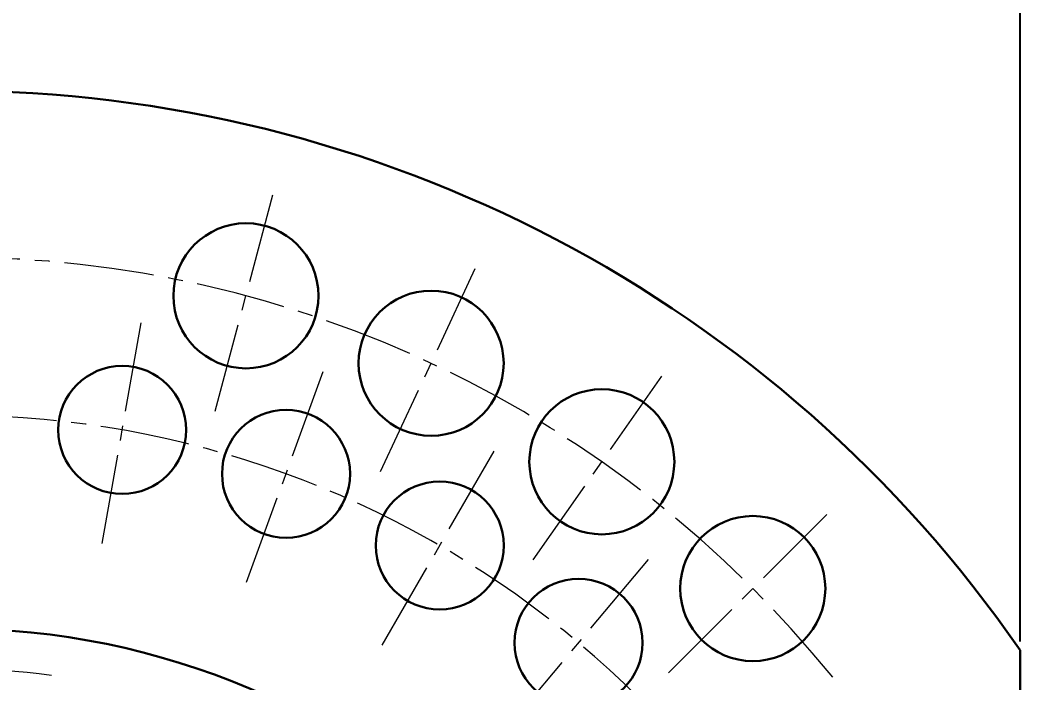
# Model space of a CAD drawing. Extents: x 407 to 892, y -26 to 445.
# Drawn here: x 555.4 to 614, y 224.9 to 263.8 of the extents above; entities that cross this region are included whole.
import ezdxf

# ---------------------------------------------------------------- set-up
doc = ezdxf.new("R2010")
doc.units = 0
doc.header["$LTSCALE"] = 7
doc.header["$MEASUREMENT"] = 0
doc.linetypes.add('CENTER2', pattern=[1.125, 0.75, -0.125, 0.125, -0.125])
doc.layers.get('0').update_dxf_attribs({"linetype": 'CONTINUOUS', "lineweight": 15})
doc.layers.add('1', color=1, linetype='CENTER2', lineweight=15)
doc.layers.add('3', color=3, linetype='CONTINUOUS', lineweight=30)
doc.styles.add('ITALICT', font='ITALICT.shx', dxfattribs={"width": 0.8, "height": 3})
doc.dimstyles.get("Standard").update_dxf_attribs({"dimtxt": 3, "dimasz": 3, "dimexe": 0.5, "dimexo": 0.5, "dimgap": 0.8, "dimtad": 1, "dimdsep": 46, "dimtxsty": 'ITALICT', "dimcen": 0.09, "dimazin": 2, "dimtfac": 1, "dimtmove": 0, "dimatfit": 3, "dimfxl": 1, "dimtolj": 1, "dimtzin": 0, "dimarcsym": 0})

# ---------------------------------------------------------------- blocks, each defined once
blk = doc.blocks.new('*D26')
at = {"color": 0, "lineweight": -2, "transparency": 16777216}
for p, q in [((551.491, 260.114), (551.491, 268.854)), ((554.491, 268.354), (610.991, 268.354)), ((613.991, 227.354), (613.991, 268.854))]:
    blk.add_line(p, q, dxfattribs=at)
at = {"color": 0, "transparency": 16777216}
for points in [[(554.491, 268.854), (554.491, 267.854), (551.491, 268.354)], [(610.991, 268.854), (610.991, 267.854), (613.991, 268.354)]]:
    blk.add_solid(points, dxfattribs=at)
at = {"color": 0, "transparency": 16777216, "insert": (582.741, 270.654), "char_height": 3, "attachment_point": 5, "style": 'ITALICT'}
blk.add_mtext('\\A1;62.5', dxfattribs=at)
blk = doc.blocks.new('*D34')
at = {"color": 0, "lineweight": -2, "transparency": 16777216}
for p, q in [((499.341, 235.763), (487.736, 247.368)), ((488.491, 183.614), (461.329, 183.614))]:
    blk.add_line(p, q, dxfattribs=at)
blk.add_arc((551.491, 183.614), 89.662, 136.91715, 178.08285, dxfattribs=at)
at = {"color": 0, "transparency": 16777216}
for points in [[(485.645, 245.205), (486.364, 244.51), (488.09, 247.014)], [(462.379, 186.605), (461.379, 186.621), (461.829, 183.614)]]:
    blk.add_solid(points, dxfattribs=at)
at = {"color": 0, "transparency": 16777216, "insert": (466.529, 218.806), "char_height": 3, "attachment_point": 5, "rotation": 67.5, "style": 'ITALICT'}
blk.add_mtext('\\A1;45°', dxfattribs=at)

msp = doc.modelspace()

# ---------------------------------------------------------------- linework, layer by layer
at = {"layer": '1'}
for p, q in [((566.826, 240.845), (570.449, 254.368)), ((576.531, 237.312), (582.319, 249.725)), ((560.216, 233.1), (562.561, 246.395)), ((568.677, 230.833), (573.294, 243.519)), ((585.475, 232.148), (593.505, 243.616)), ((576.616, 227.131), (583.366, 238.823)), ((593.387, 225.51), (603.286, 235.409)), ((583.791, 222.107), (592.468, 232.449))]:
    msp.add_line(p, q, dxfattribs=at)
for radius, start, end in [(66.25, 38.94329, 141.05671), (57, 12.67026, 166.53727), (42.14, 82.15104, 97.84896)]:
    msp.add_arc((551.491, 183.614), radius, start, end, dxfattribs=at)
at = {"layer": '3'}
msp.add_line((613.991, 226.854), (613.991, 140.373), dxfattribs=at)
for centre, radius in [((568.637, 247.606), 4.25), ((579.489, 243.656), 4.25), ((561.388, 239.748), 3.75), ((589.49, 237.882), 4.25), ((570.986, 237.176), 3.75), ((579.991, 232.977), 3.75), ((598.336, 230.459), 4.25), ((588.129, 227.278), 3.75), ((551.491, 183.614), 44.5), ((551.491, 183.614), 44.5)]:
    msp.add_circle(centre, radius, dxfattribs=at)
msp.add_arc((551.491, 183.614), 76, 34.67741, 145.32259, dxfattribs=at)

# ---------------------------------------------------------------- dimensions: what is measured, and where the dimension line sits
dim = msp.add_linear_dim(base=(613.991, 268.354), p1=(551.491, 259.614), p2=(613.991, 226.854), dimstyle='Standard')
dim.commit()
dim.dimension.update_dxf_attribs({"geometry": '*D26', "text_midpoint": (582.741, 270.654)})
dim = msp.add_angular_dim_2l(base=(473.841, 228.445), line1=((509.594, 225.51), (499.695, 235.409)), line2=((488.991, 183.614), (613.991, 183.614)), dimstyle='Standard')
dim.commit()
dim.dimension.update_dxf_attribs({"geometry": '*D34', "text_midpoint": (466.529, 218.806)})

doc.saveas('drawing.dxf')
